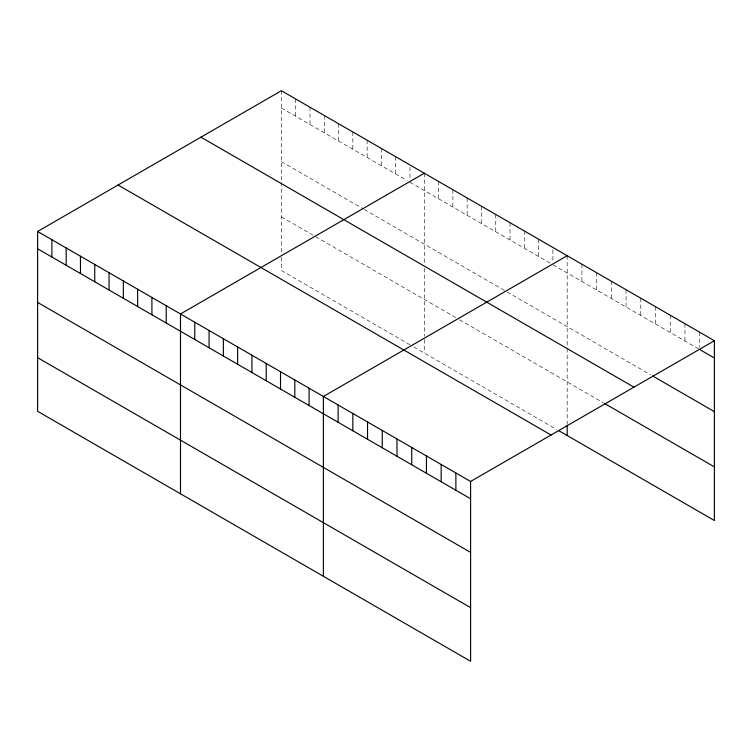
<?xml version="1.0" encoding="UTF-8"?>
<svg xmlns="http://www.w3.org/2000/svg" width="752" height="752" viewBox="0 0 752 752"><rect width="100%" height="100%" fill="white"/><g stroke="black" fill="none" stroke-linecap="round" stroke-linejoin="round"><path stroke-width="0.56" stroke-dasharray="3.76 2.82" d="M281.398 108.015L407.142 180.612M410 182.266L550.032 263.115M552.889 264.76L698.693 348.947M281.398 161.652L363.319 208.943M364.269 209.498L506.209 291.447M507.168 291.992L650.602 374.806M281.398 216.905L314.74 236.156M315.69 236.701L455.721 317.551M459.538 319.75L603.489 402.865M410 344.783L281.398 270.532L281.398 257.128M413.807 346.982L556.696 429.486M699.68 332.205L699.68 347.208M684.959 323.708L684.959 341.013M670.229 315.21L670.229 332.506M655.509 306.713L655.509 324.009M640.789 298.215L640.789 315.511M626.068 289.708L626.068 307.013M611.348 281.21L611.348 298.516M596.627 272.713L596.627 290.009M581.898 264.215L581.898 281.511M567.177 255.708L567.177 347.368M567.177 348.514L567.177 424.354M552.889 249.767L552.889 261.301M538.601 239.211L538.601 256.517M524.313 230.967L524.313 248.263M510.025 222.714L510.025 240.01M495.737 214.461L495.737 231.766M481.44 206.217L481.44 223.513M467.152 197.964L467.152 215.26M452.864 189.711L452.864 207.016M438.576 181.467L438.576 198.763M424.288 173.214L424.288 263.717M424.288 268.323L424.288 336.276M424.288 339.622L424.288 353.036M410 167.273L410 179.954M395.712 156.717L395.712 174.013M381.424 148.464L381.424 165.769M367.126 140.22L367.126 157.516M352.838 131.967L352.838 149.263M338.55 123.713L338.55 141.019M324.262 115.47L324.262 132.766M309.974 107.216L309.974 124.512M295.686 98.963L295.686 116.269M281.398 90.719L281.398 181.223M281.398 182.369L281.398 253.772"/><path stroke-width="1.13" d="M37.6 231.475L470.602 481.468L470.602 661.281L37.6 411.288L37.6 231.475L281.398 90.719L714.4 340.712L714.4 520.525L558.604 430.586M424.288 173.214L180.489 313.969L180.489 493.791M567.177 255.708L323.379 396.464L323.379 576.286M470.602 481.468L714.4 340.712M699.68 349.511L714.4 358.008M652.567 375.944L714.4 411.645M200.944 137.165L633.945 387.158M604.476 403.429L714.4 466.898M118.055 185.02L551.056 435.013M37.6 248.771L470.602 498.764M37.6 302.407L470.602 552.391M37.6 357.661L470.602 607.654M567.177 425.472L567.177 435.53M455.881 472.961L455.881 490.266M441.161 464.463L441.161 481.769M426.44 455.966L426.44 473.262M411.72 447.468L411.72 464.764M396.99 438.961L396.99 456.267M382.27 430.464L382.27 447.769M367.549 421.966L367.549 439.262M352.829 413.468L352.829 430.764M338.109 404.971L338.109 422.267M309.091 388.22L309.091 405.516M294.803 379.967L294.803 397.263M280.515 371.714L280.515 389.019M266.227 363.47L266.227 380.766M251.939 355.217L251.939 372.522M237.651 346.963L237.651 364.269M223.363 338.72L223.363 356.016M209.065 330.466L209.065 347.772M194.777 322.223L194.777 339.519M166.201 305.716L166.201 323.022M151.913 297.472L151.913 314.768M137.625 289.219L137.625 306.515M123.337 280.966L123.337 298.271M109.049 272.722L109.049 290.018M94.752 264.469L94.752 281.774M80.464 256.225L80.464 273.521M66.176 247.972L66.176 265.268M51.888 239.719L51.888 257.024"/></g></svg>
